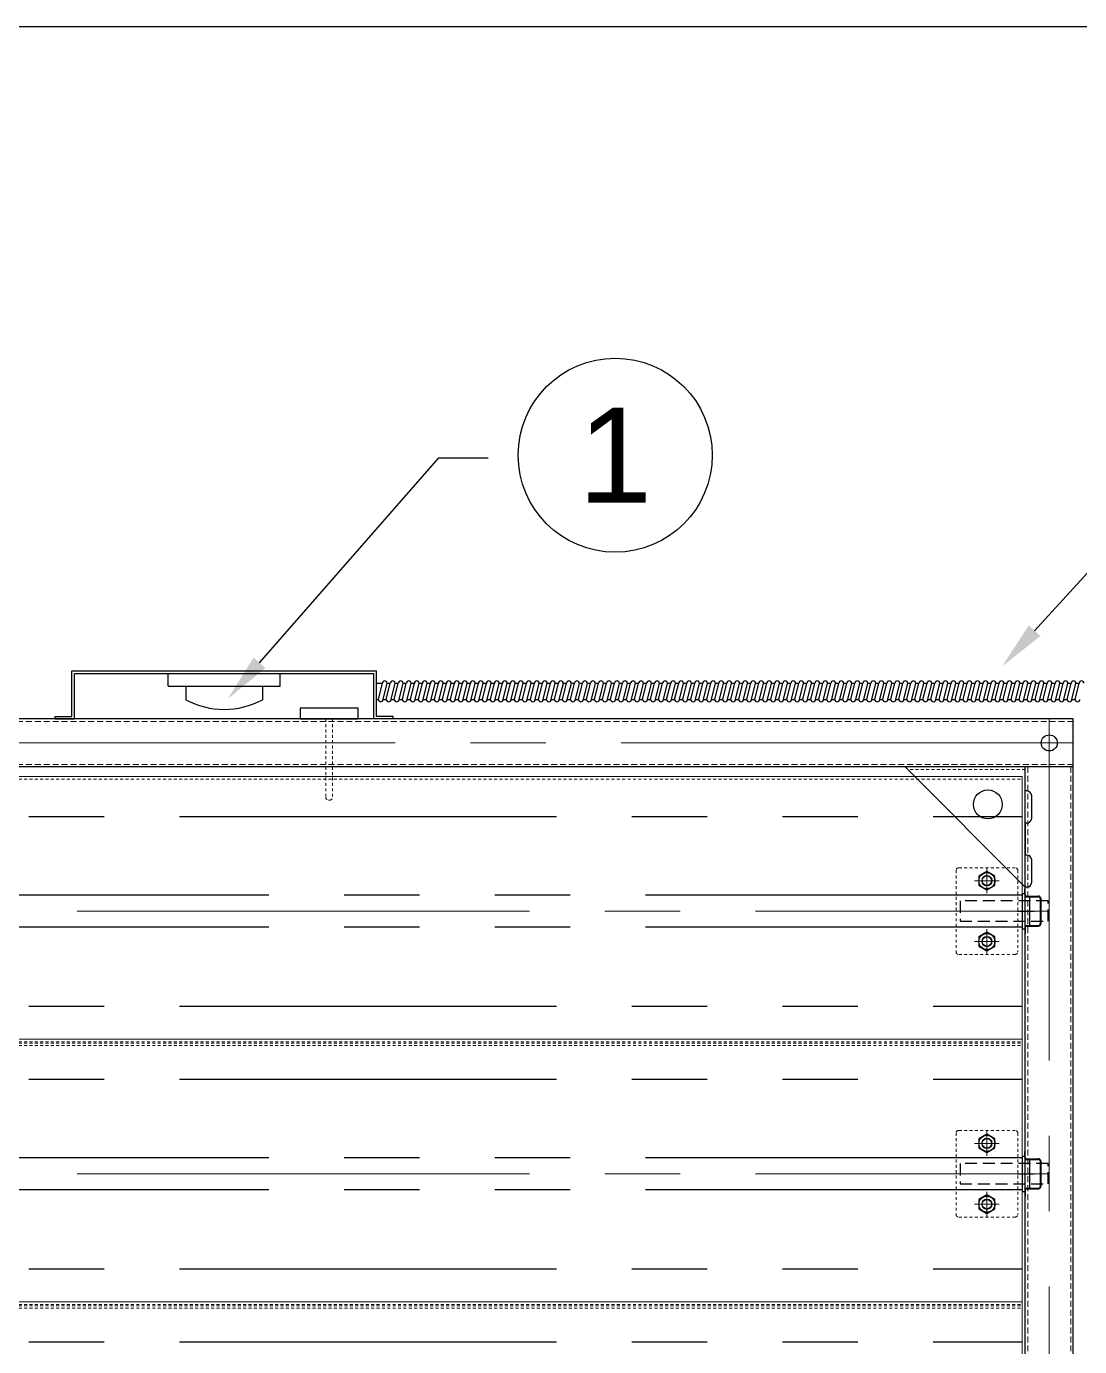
# Model space of a CAD drawing. Header units: millimetres. Extents: x 70 to 2494, y 28 to 562.
# Drawn here: x 1085.6 to 1130, y 213.1 to 268.7 of the extents above; entities that cross this region are included whole.
import ezdxf
from ezdxf import colors
from ezdxf.entities.mleader import LeaderData, LeaderLine
from ezdxf.enums import TextEntityAlignment as Align
from ezdxf.math import Vec2, Vec3

# ---------------------------------------------------------------- set-up
doc = ezdxf.new("R2010")
doc.units = ezdxf.units.MM
for name, pattern in [('CENTER2', [28.575, 19.05, -3.175, 3.175, -3.175]), ('HIDDEN2', [0.1875, 0.125, -0.0625]), ('HIDDENX2', [0.75, 0.5, -0.25]), ('PHANTOM2', [31.75, 15.875, -3.175, 3.175, -3.175, 3.175, -3.175])]:
    doc.linetypes.add(name, pattern=pattern)
for name, color, linetype in [('2', 7, 'Continuous'), ('AUTO LINE', 4, 'Continuous'), ('나사산', 1, 'Continuous')]:
    doc.layers.add(name, color=color, linetype=linetype)
for name, color, linetype, lineweight in [('LINE0.05', 7, 'Continuous', 5), ('숨은선', 2, 'HIDDENX2', 5), ('외형선', 7, 'Continuous', 18), ('유령선', 5, 'Continuous', 9), ('중심선', 1, 'CENTER2', 9)]:
    doc.layers.add(name, color=color, linetype=linetype, lineweight=lineweight)
doc.styles.get("Standard").update_dxf_attribs({"font": ''})
doc.styles.get('Standard').set_extended_font_data('Arial')

msp = doc.modelspace()

# ---------------------------------------------------------------- linework, layer by layer
at = {"color": 7}
for p, q in [((1087.544, 241.57), (1100.369, 241.57)), ((1087.544, 239.653), (1087.544, 241.57)), ((1100.369, 239.653), (1100.369, 241.57)), ((1087.652, 241.462), (1100.261, 241.462)), ((1087.652, 239.545), (1087.652, 241.462)), ((1100.261, 239.545), (1100.261, 241.462)), ((1100.369, 241.046), (1100.619, 241.046)), ((1100.619, 241.046), (1100.45, 240.371)), ((1100.653, 240.371), (1100.821, 241.046)), ((1100.788, 240.371), (1100.956, 241.046)), ((1100.821, 241.046), (1100.956, 241.046)), ((1100.99, 240.371), (1101.159, 241.046)), ((1101.125, 240.371), (1101.294, 241.046)), ((1101.159, 241.046), (1101.294, 241.046)), ((1101.328, 240.371), (1101.496, 241.046)), ((1101.463, 240.371), (1101.631, 241.046)), ((1101.496, 241.046), (1101.631, 241.046)), ((1101.665, 240.371), (1101.834, 241.046)), ((1101.8, 240.371), (1101.969, 241.046)), ((1101.834, 241.046), (1101.969, 241.046)), ((1102.003, 240.371), (1102.171, 241.046)), ((1102.138, 240.371), (1102.306, 241.046)), ((1102.171, 241.046), (1102.306, 241.046)), ((1102.34, 240.371), (1102.509, 241.046)), ((1102.475, 240.371), (1102.644, 241.046)), ((1102.509, 241.046), (1102.644, 241.046)), ((1102.678, 240.371), (1102.846, 241.046)), ((1102.813, 240.371), (1102.981, 241.046)), ((1102.846, 241.046), (1102.981, 241.046)), ((1103.015, 240.371), (1103.184, 241.046)), ((1103.15, 240.371), (1103.319, 241.046)), ((1103.184, 241.046), (1103.319, 241.046)), ((1103.353, 240.371), (1103.521, 241.046)), ((1103.488, 240.371), (1103.656, 241.046)), ((1103.521, 241.046), (1103.656, 241.046)), ((1103.69, 240.371), (1103.859, 241.046)), ((1103.825, 240.371), (1103.993, 241.046)), ((1103.859, 241.046), (1103.994, 241.046)), ((1104.027, 240.371), (1104.196, 241.046)), ((1104.162, 240.371), (1104.331, 241.046)), ((1104.196, 241.046), (1104.331, 241.046)), ((1104.365, 240.371), (1104.533, 241.046)), ((1104.5, 240.371), (1104.668, 241.046)), ((1104.533, 241.046), (1104.668, 241.046)), ((1104.702, 240.371), (1104.871, 241.046)), ((1104.837, 240.371), (1105.006, 241.046)), ((1104.871, 241.046), (1105.006, 241.046)), ((1105.04, 240.371), (1105.208, 241.046)), ((1105.175, 240.371), (1105.343, 241.046)), ((1105.208, 241.046), (1105.343, 241.046)), ((1105.377, 240.371), (1105.546, 241.046)), ((1105.512, 240.371), (1105.681, 241.046)), ((1105.546, 241.046), (1105.681, 241.046)), ((1105.715, 240.371), (1105.883, 241.046)), ((1105.85, 240.371), (1106.018, 241.046)), ((1105.883, 241.046), (1106.018, 241.046)), ((1106.052, 240.371), (1106.221, 241.046)), ((1106.187, 240.371), (1106.356, 241.046)), ((1106.221, 241.046), (1106.356, 241.046)), ((1106.39, 240.371), (1106.558, 241.046)), ((1106.524, 240.371), (1106.693, 241.046)), ((1106.558, 241.046), (1106.693, 241.046)), ((1106.727, 240.371), (1106.896, 241.046)), ((1106.862, 240.371), (1107.031, 241.046)), ((1106.896, 241.046), (1107.031, 241.046)), ((1107.064, 240.371), (1107.233, 241.046)), ((1107.199, 240.371), (1107.368, 241.046)), ((1107.233, 241.046), (1107.368, 241.046)), ((1107.402, 240.371), (1107.571, 241.046)), ((1107.537, 240.371), (1107.706, 241.046)), ((1107.571, 241.046), (1107.706, 241.046)), ((1107.739, 240.371), (1107.908, 241.046)), ((1107.874, 240.371), (1108.043, 241.046)), ((1107.908, 241.046), (1108.043, 241.046)), ((1108.077, 240.371), (1108.246, 241.046)), ((1108.212, 240.371), (1108.381, 241.046)), ((1108.246, 241.046), (1108.381, 241.046)), ((1108.414, 240.371), (1108.583, 241.046)), ((1108.549, 240.371), (1108.718, 241.046)), ((1108.583, 241.046), (1108.718, 241.046)), ((1108.583, 241.046), (1108.718, 241.046)), ((1108.752, 240.371), (1108.921, 241.046)), ((1108.887, 240.371), (1109.056, 241.046)), ((1108.921, 241.046), (1109.056, 241.046)), ((1109.089, 240.371), (1109.258, 241.046)), ((1109.224, 240.371), (1109.393, 241.046)), ((1109.258, 241.046), (1109.393, 241.046)), ((1109.427, 240.371), (1109.596, 241.046)), ((1109.562, 240.371), (1109.731, 241.046)), ((1109.596, 241.046), (1109.731, 241.046)), ((1109.764, 240.371), (1109.933, 241.046)), ((1109.899, 240.371), (1110.068, 241.046)), ((1109.933, 241.046), (1110.068, 241.046)), ((1110.102, 240.371), (1110.271, 241.046)), ((1110.237, 240.371), (1110.406, 241.046)), ((1110.271, 241.046), (1110.406, 241.046)), ((1110.439, 240.371), (1110.608, 241.046)), ((1110.574, 240.371), (1110.743, 241.046)), ((1110.608, 241.046), (1110.743, 241.046)), ((1110.777, 240.371), (1110.946, 241.046)), ((1110.912, 240.371), (1111.081, 241.046)), ((1110.946, 241.046), (1111.081, 241.046)), ((1111.114, 240.371), (1111.283, 241.046)), ((1111.249, 240.371), (1111.418, 241.046)), ((1111.283, 241.046), (1111.418, 241.046)), ((1111.452, 240.371), (1111.621, 241.046)), ((1111.586, 240.371), (1111.755, 241.046)), ((1111.621, 241.046), (1111.756, 241.046)), ((1111.789, 240.371), (1111.958, 241.046)), ((1111.924, 240.371), (1112.093, 241.046)), ((1111.958, 241.046), (1112.093, 241.046)), ((1112.126, 240.371), (1112.295, 241.046)), ((1112.261, 240.371), (1112.43, 241.046)), ((1112.295, 241.046), (1112.43, 241.046)), ((1112.464, 240.371), (1112.633, 241.046)), ((1112.599, 240.371), (1112.768, 241.046)), ((1112.633, 241.046), (1112.768, 241.046)), ((1112.801, 240.371), (1112.97, 241.046)), ((1112.936, 240.371), (1113.105, 241.046)), ((1112.97, 241.046), (1113.105, 241.046)), ((1113.139, 240.371), (1113.308, 241.046)), ((1113.274, 240.371), (1113.443, 241.046)), ((1113.308, 241.046), (1113.443, 241.046)), ((1113.476, 240.371), (1113.645, 241.046)), ((1113.611, 240.371), (1113.78, 241.046)), ((1113.645, 241.046), (1113.78, 241.046)), ((1113.814, 240.371), (1113.983, 241.046)), ((1113.949, 240.371), (1114.118, 241.046)), ((1113.983, 241.046), (1114.118, 241.046)), ((1114.151, 240.371), (1114.32, 241.046)), ((1114.286, 240.371), (1114.455, 241.046)), ((1114.32, 241.046), (1114.455, 241.046)), ((1114.489, 240.371), (1114.657, 241.046)), ((1114.624, 240.371), (1114.792, 241.046)), ((1114.657, 241.046), (1114.792, 241.046)), ((1114.826, 240.371), (1114.995, 241.046)), ((1114.961, 240.371), (1115.13, 241.046)), ((1114.995, 241.046), (1115.13, 241.046)), ((1115.164, 240.371), (1115.332, 241.046)), ((1115.299, 240.371), (1115.467, 241.046)), ((1115.332, 241.046), (1115.467, 241.046)), ((1115.501, 240.371), (1115.67, 241.046)), ((1115.636, 240.371), (1115.805, 241.046)), ((1115.67, 241.046), (1115.805, 241.046)), ((1115.839, 240.371), (1116.007, 241.046)), ((1115.974, 240.371), (1116.142, 241.046)), ((1116.007, 241.046), (1116.142, 241.046)), ((1116.176, 240.371), (1116.345, 241.046)), ((1116.311, 240.371), (1116.48, 241.046)), ((1116.345, 241.046), (1116.48, 241.046)), ((1116.514, 240.371), (1116.682, 241.046)), ((1116.649, 240.371), (1116.817, 241.046)), ((1116.682, 241.046), (1116.817, 241.046)), ((1116.851, 240.371), (1117.02, 241.046)), ((1116.986, 240.371), (1117.155, 241.046)), ((1117.02, 241.046), (1117.155, 241.046)), ((1117.189, 240.371), (1117.357, 241.046)), ((1117.324, 240.371), (1117.492, 241.046)), ((1117.357, 241.046), (1117.492, 241.046)), ((1117.526, 240.371), (1117.695, 241.046)), ((1117.661, 240.371), (1117.83, 241.046)), ((1117.695, 241.046), (1117.83, 241.046)), ((1117.864, 240.371), (1118.032, 241.046)), ((1117.999, 240.371), (1118.167, 241.046)), ((1118.032, 241.046), (1118.167, 241.046)), ((1118.201, 240.371), (1118.37, 241.046)), ((1118.336, 240.371), (1118.504, 241.046)), ((1118.37, 241.046), (1118.505, 241.046)), ((1118.538, 240.371), (1118.707, 241.046)), ((1118.673, 240.371), (1118.842, 241.046)), ((1118.707, 241.046), (1118.842, 241.046)), ((1118.876, 240.371), (1119.044, 241.046)), ((1119.011, 240.371), (1119.179, 241.046)), ((1119.044, 241.046), (1119.179, 241.046)), ((1119.213, 240.371), (1119.382, 241.046)), ((1119.348, 240.371), (1119.517, 241.046)), ((1119.382, 241.046), (1119.517, 241.046)), ((1119.551, 240.371), (1119.719, 241.046)), ((1119.686, 240.371), (1119.854, 241.046)), ((1119.719, 241.046), (1119.854, 241.046)), ((1119.888, 240.371), (1120.057, 241.046)), ((1120.023, 240.371), (1120.192, 241.046)), ((1120.057, 241.046), (1120.192, 241.046)), ((1120.226, 240.371), (1120.394, 241.046)), ((1120.361, 240.371), (1120.529, 241.046)), ((1120.394, 241.046), (1120.529, 241.046)), ((1120.563, 240.371), (1120.732, 241.046)), ((1120.698, 240.371), (1120.867, 241.046)), ((1120.732, 241.046), (1120.867, 241.046)), ((1120.901, 240.371), (1121.069, 241.046)), ((1121.036, 240.371), (1121.204, 241.046)), ((1121.069, 241.046), (1121.204, 241.046)), ((1121.238, 240.371), (1121.407, 241.046)), ((1121.373, 240.371), (1121.542, 241.046)), ((1121.407, 241.046), (1121.542, 241.046)), ((1121.576, 240.371), (1121.744, 241.046)), ((1121.711, 240.371), (1121.879, 241.046)), ((1121.744, 241.046), (1121.879, 241.046)), ((1121.913, 240.371), (1122.082, 241.046)), ((1122.048, 240.371), (1122.217, 241.046)), ((1122.082, 241.046), (1122.217, 241.046)), ((1122.251, 240.371), (1122.419, 241.046)), ((1122.385, 240.371), (1122.554, 241.046)), ((1122.419, 241.046), (1122.554, 241.046)), ((1122.588, 240.371), (1122.757, 241.046)), ((1122.723, 240.371), (1122.892, 241.046)), ((1122.757, 241.046), (1122.892, 241.046)), ((1122.925, 240.371), (1123.094, 241.046)), ((1123.06, 240.371), (1123.229, 241.046)), ((1123.094, 241.046), (1123.229, 241.046)), ((1123.263, 240.371), (1123.432, 241.046)), ((1123.398, 240.371), (1123.567, 241.046)), ((1123.432, 241.046), (1123.567, 241.046)), ((1123.6, 240.371), (1123.769, 241.046)), ((1123.735, 240.371), (1123.904, 241.046)), ((1123.769, 241.046), (1123.904, 241.046)), ((1123.938, 240.371), (1124.107, 241.046)), ((1124.073, 240.371), (1124.242, 241.046)), ((1124.107, 241.046), (1124.242, 241.046)), ((1124.275, 240.371), (1124.444, 241.046)), ((1124.41, 240.371), (1124.579, 241.046)), ((1124.444, 241.046), (1124.579, 241.046)), ((1124.613, 240.371), (1124.782, 241.046)), ((1124.748, 240.371), (1124.917, 241.046)), ((1124.782, 241.046), (1124.917, 241.046)), ((1124.95, 240.371), (1125.119, 241.046)), ((1125.085, 240.371), (1125.254, 241.046)), ((1125.119, 241.046), (1125.254, 241.046)), ((1125.288, 240.371), (1125.457, 241.046)), ((1125.423, 240.371), (1125.592, 241.046)), ((1125.457, 241.046), (1125.592, 241.046)), ((1125.625, 240.371), (1125.794, 241.046)), ((1125.76, 240.371), (1125.929, 241.046)), ((1125.794, 241.046), (1125.929, 241.046)), ((1125.963, 240.371), (1126.132, 241.046)), ((1126.098, 240.371), (1126.267, 241.046)), ((1126.132, 241.046), (1126.267, 241.046)), ((1126.3, 240.371), (1126.469, 241.046)), ((1126.435, 240.371), (1126.604, 241.046)), ((1126.469, 241.046), (1126.604, 241.046)), ((1126.637, 240.371), (1126.806, 241.046)), ((1126.772, 240.371), (1126.941, 241.046)), ((1126.806, 241.046), (1126.941, 241.046)), ((1126.975, 240.371), (1127.144, 241.046)), ((1127.11, 240.371), (1127.279, 241.046)), ((1127.144, 241.046), (1127.279, 241.046)), ((1127.312, 240.371), (1127.481, 241.046)), ((1127.447, 240.371), (1127.616, 241.046)), ((1127.481, 241.046), (1127.616, 241.046)), ((1127.65, 240.371), (1127.819, 241.046)), ((1127.785, 240.371), (1127.954, 241.046)), ((1127.819, 241.046), (1127.954, 241.046)), ((1127.987, 240.371), (1128.156, 241.046)), ((1128.122, 240.371), (1128.291, 241.046)), ((1128.156, 241.046), (1128.291, 241.046)), ((1128.325, 240.371), (1128.494, 241.046)), ((1128.46, 240.371), (1128.629, 241.046)), ((1128.494, 241.046), (1128.629, 241.046)), ((1128.662, 240.371), (1128.831, 241.046)), ((1128.797, 240.371), (1128.966, 241.046)), ((1128.831, 241.046), (1128.966, 241.046)), ((1129, 240.371), (1129.169, 241.046)), ((1129.135, 240.371), (1129.304, 241.046)), ((1129.169, 241.046), (1129.304, 241.046)), ((1129.337, 240.371), (1129.506, 241.046)), ((1129.472, 240.371), (1129.641, 241.046)), ((1129.506, 241.046), (1129.641, 241.046)), ((1129.675, 240.371), (1129.844, 241.046)), ((1129.81, 240.371), (1129.979, 241.046)), ((1129.844, 241.046), (1129.979, 241.046)), ((1100.369, 240.371), (1100.45, 240.371)), ((1100.653, 240.371), (1100.788, 240.371)), ((1100.99, 240.371), (1101.125, 240.371)), ((1101.328, 240.371), (1101.463, 240.371)), ((1101.665, 240.371), (1101.8, 240.371)), ((1102.003, 240.371), (1102.138, 240.371)), ((1102.34, 240.371), (1102.475, 240.371)), ((1102.678, 240.371), (1102.813, 240.371)), ((1103.015, 240.371), (1103.15, 240.371)), ((1103.353, 240.371), (1103.488, 240.371)), ((1103.69, 240.371), (1103.825, 240.371)), ((1104.027, 240.371), (1104.162, 240.371)), ((1104.365, 240.371), (1104.5, 240.371)), ((1104.702, 240.371), (1104.837, 240.371)), ((1105.04, 240.371), (1105.175, 240.371)), ((1105.377, 240.371), (1105.512, 240.371)), ((1105.715, 240.371), (1105.85, 240.371)), ((1106.052, 240.371), (1106.187, 240.371)), ((1106.39, 240.371), (1106.525, 240.371)), ((1106.727, 240.371), (1106.862, 240.371)), ((1107.064, 240.371), (1107.199, 240.371)), ((1107.402, 240.371), (1107.537, 240.371)), ((1107.739, 240.371), (1107.874, 240.371)), ((1108.077, 240.371), (1108.212, 240.371)), ((1108.414, 240.371), (1108.549, 240.371)), ((1108.752, 240.371), (1108.887, 240.371)), ((1109.089, 240.371), (1109.224, 240.371)), ((1109.427, 240.371), (1109.562, 240.371)), ((1109.764, 240.371), (1109.899, 240.371)), ((1110.102, 240.371), (1110.237, 240.371)), ((1110.439, 240.371), (1110.574, 240.371)), ((1110.777, 240.371), (1110.912, 240.371)), ((1111.114, 240.371), (1111.249, 240.371)), ((1111.452, 240.371), (1111.587, 240.371)), ((1111.789, 240.371), (1111.924, 240.371)), ((1112.126, 240.371), (1112.261, 240.371)), ((1112.464, 240.371), (1112.599, 240.371)), ((1112.801, 240.371), (1112.936, 240.371)), ((1113.139, 240.371), (1113.274, 240.371)), ((1113.476, 240.371), (1113.611, 240.371)), ((1113.814, 240.371), (1113.949, 240.371)), ((1114.151, 240.371), (1114.286, 240.371)), ((1114.489, 240.371), (1114.624, 240.371)), ((1114.826, 240.371), (1114.961, 240.371)), ((1115.164, 240.371), (1115.299, 240.371)), ((1115.501, 240.371), (1115.636, 240.371)), ((1115.839, 240.371), (1115.974, 240.371)), ((1116.176, 240.371), (1116.311, 240.371)), ((1116.514, 240.371), (1116.649, 240.371)), ((1116.851, 240.371), (1116.986, 240.371)), ((1117.189, 240.371), (1117.324, 240.371)), ((1117.526, 240.371), (1117.661, 240.371)), ((1117.864, 240.371), (1117.999, 240.371)), ((1118.201, 240.371), (1118.336, 240.371)), ((1118.538, 240.371), (1118.673, 240.371)), ((1118.876, 240.371), (1119.011, 240.371)), ((1119.213, 240.371), (1119.348, 240.371)), ((1119.551, 240.371), (1119.686, 240.371)), ((1119.888, 240.371), (1120.023, 240.371)), ((1120.226, 240.371), (1120.361, 240.371)), ((1120.563, 240.371), (1120.698, 240.371)), ((1120.901, 240.371), (1121.036, 240.371)), ((1121.238, 240.371), (1121.373, 240.371)), ((1121.576, 240.371), (1121.711, 240.371)), ((1121.913, 240.371), (1122.048, 240.371)), ((1122.251, 240.371), (1122.386, 240.371)), ((1122.588, 240.371), (1122.723, 240.371)), ((1122.925, 240.371), (1123.06, 240.371)), ((1123.263, 240.371), (1123.398, 240.371)), ((1123.6, 240.371), (1123.735, 240.371)), ((1123.938, 240.371), (1124.073, 240.371)), ((1124.275, 240.371), (1124.41, 240.371)), ((1124.613, 240.371), (1124.748, 240.371)), ((1124.95, 240.371), (1125.085, 240.371)), ((1125.288, 240.371), (1125.423, 240.371)), ((1125.625, 240.371), (1125.76, 240.371)), ((1125.963, 240.371), (1126.098, 240.371)), ((1126.3, 240.371), (1126.435, 240.371)), ((1126.637, 240.371), (1126.772, 240.371)), ((1126.975, 240.371), (1127.11, 240.371)), ((1127.312, 240.371), (1127.447, 240.371)), ((1127.65, 240.371), (1127.785, 240.371)), ((1127.987, 240.371), (1128.122, 240.371)), ((1128.325, 240.371), (1128.46, 240.371)), ((1128.662, 240.371), (1128.797, 240.371)), ((1129, 240.371), (1129.135, 240.371)), ((1129.337, 240.371), (1129.472, 240.371)), ((1129.675, 240.371), (1129.81, 240.371)), ((1129.731, 239.545), (1058.181, 239.545)), ((1086.842, 239.653), (1087.544, 239.653)), ((1086.842, 239.545), (1086.842, 239.653)), ((1086.842, 239.545), (1087.652, 239.545)), ((1101.071, 239.545), (1100.261, 239.545)), ((1101.071, 239.653), (1100.369, 239.653)), ((1101.071, 239.545), (1101.071, 239.653)), ((1129.731, 167.995), (1129.731, 239.545)), ((1129.731, 237.52), (1058.181, 237.52)), ((1127.706, 237.52), (1122.644, 237.52)), ((1127.706, 170.02), (1127.706, 237.52)), ((1127.706, 236.508), (1127.706, 237.52)), ((1126.09, 233.117), (1125.752, 232.923)), ((1126.427, 232.923), (1126.09, 233.117)), ((1126.427, 232.533), (1126.427, 232.923)), ((1125.752, 232.533), (1126.09, 232.338)), ((1126.09, 232.338), (1126.427, 232.533)), ((1127.582, 232.188), (1127.683, 232.188)), ((1127.582, 232.188), (1127.582, 230.703)), ((1127.683, 232.188), (1127.683, 230.703)), ((1127.683, 232.053), (1127.885, 232.053)), ((1127.885, 232.053), (1127.885, 230.838)), ((1126.09, 230.552), (1125.752, 230.358)), ((1126.427, 230.358), (1126.09, 230.552)), ((1126.427, 229.968), (1126.427, 230.358)), ((1127.582, 230.703), (1127.683, 230.703)), ((1127.683, 230.838), (1127.885, 230.838)), ((1125.752, 229.968), (1126.09, 229.773)), ((1126.09, 229.773), (1126.427, 229.968)), ((1126.09, 222.047), (1125.752, 221.853)), ((1126.427, 221.853), (1126.09, 222.047)), ((1125.752, 221.463), (1126.09, 221.268)), ((1126.09, 221.268), (1126.427, 221.463)), ((1126.427, 221.463), (1126.427, 221.853)), ((1127.582, 221.118), (1127.683, 221.118)), ((1127.582, 221.118), (1127.582, 219.633)), ((1127.683, 221.118), (1127.683, 219.633)), ((1127.683, 220.983), (1127.885, 220.983)), ((1127.885, 220.983), (1127.885, 219.768)), ((1126.09, 219.482), (1125.752, 219.288)), ((1126.427, 219.288), (1126.09, 219.482)), ((1126.427, 218.898), (1126.427, 219.288)), ((1127.582, 219.633), (1127.683, 219.633)), ((1127.683, 219.768), (1127.885, 219.768)), ((1125.752, 218.898), (1126.09, 218.703)), ((1126.09, 218.703), (1126.427, 218.898))]:
    msp.add_line(p, q, dxfattribs=at)
for p, q in [((1091.594, 240.922), (1091.594, 241.462)), ((1091.594, 241.462), (1096.319, 241.462)), ((1091.594, 240.922), (1096.319, 240.922)), ((1092.336, 240.922), (1092.336, 240.354)), ((1095.576, 240.922), (1095.576, 240.354)), ((1096.319, 240.922), (1096.319, 241.462))]:
    msp.add_line(p, q)
at = {"color": 7, "linetype": 'HIDDENX2'}
for p, q in [((1128.672, 231.874), (1124.959, 231.874)), ((1124.959, 231.874), (1124.959, 231.017)), ((1128.672, 231.017), (1128.672, 231.874)), ((1124.959, 231.017), (1128.672, 231.017)), ((1128.672, 220.804), (1124.959, 220.804)), ((1124.959, 220.804), (1124.959, 219.947)), ((1128.672, 219.947), (1128.672, 220.804)), ((1124.959, 219.947), (1128.672, 219.947))]:
    msp.add_line(p, q, dxfattribs=at)
msp.add_lwpolyline([(1097.165, 239.994), (1097.165, 239.545), (1099.596, 239.545), (1099.596, 239.994)], close=True)
at = {"color": 1}
msp.add_circle((1110.432, 250.661), 4.088, dxfattribs=at)
at = {"color": 7}
for centre in [(1128.719, 238.533), (1126.09, 232.728), (1126.09, 230.163), (1126.09, 221.658), (1126.09, 219.093)]:
    msp.add_circle(centre, 0.338, dxfattribs=at)
for centre, start, end in [((1100.72, 241.046), 0, 180), ((1101.058, 241.046), 0, 180), ((1101.395, 241.046), 0, 180), ((1101.733, 241.046), 0, 180), ((1102.07, 241.046), 0, 180), ((1102.408, 241.046), 0, 180), ((1102.745, 241.046), 0, 180), ((1103.083, 241.046), 0, 180), ((1103.42, 241.046), 0, 180), ((1103.758, 241.046), 0, 180), ((1104.095, 241.046), 0, 180), ((1104.432, 241.046), 0, 180), ((1104.77, 241.046), 0, 180), ((1105.107, 241.046), 0, 180), ((1105.445, 241.046), 0, 180), ((1105.782, 241.046), 0, 180), ((1106.12, 241.046), 0, 180), ((1106.457, 241.046), 0, 180), ((1106.794, 241.046), 0, 180), ((1107.132, 241.046), 0, 180), ((1107.469, 241.046), 0, 180), ((1107.807, 241.046), 0, 180), ((1108.144, 241.046), 0, 180), ((1108.482, 241.046), 0, 180), ((1108.819, 241.046), 0, 180), ((1109.157, 241.046), 0, 180), ((1109.494, 241.046), 0, 180), ((1109.832, 241.046), 0, 180), ((1110.169, 241.046), 0, 180), ((1110.507, 241.046), 0, 180), ((1110.844, 241.046), 0, 180), ((1111.182, 241.046), 0, 180), ((1111.519, 241.046), 0, 180), ((1111.856, 241.046), 0, 180), ((1112.194, 241.046), 0, 180), ((1112.531, 241.046), 0, 180), ((1112.869, 241.046), 0, 180), ((1113.206, 241.046), 0, 180), ((1113.544, 241.046), 0, 180), ((1113.881, 241.046), 0, 180), ((1114.219, 241.046), 0, 180), ((1114.556, 241.046), 0, 180), ((1114.894, 241.046), 0, 180), ((1115.231, 241.046), 0, 180), ((1115.569, 241.046), 0, 180), ((1115.906, 241.046), 0, 180), ((1116.244, 241.046), 0, 180), ((1116.581, 241.046), 0, 180), ((1116.919, 241.046), 0, 180), ((1117.256, 241.046), 0, 180), ((1117.594, 241.046), 0, 180), ((1117.931, 241.046), 0, 180), ((1118.269, 241.046), 0, 180), ((1118.606, 241.046), 0, 180), ((1118.943, 241.046), 0, 180), ((1119.281, 241.046), 0, 180), ((1119.618, 241.046), 0, 180), ((1119.956, 241.046), 0, 180), ((1120.293, 241.046), 0, 180), ((1120.631, 241.046), 0, 180), ((1120.968, 241.046), 0, 180), ((1121.306, 241.046), 0, 180), ((1121.643, 241.046), 0, 180), ((1121.981, 241.046), 0, 180), ((1122.318, 241.046), 0, 180), ((1122.655, 241.046), 0, 180), ((1122.993, 241.046), 0, 180), ((1123.33, 241.046), 0, 180), ((1123.668, 241.046), 0, 180), ((1124.005, 241.046), 0, 180), ((1124.343, 241.046), 0, 180), ((1124.68, 241.046), 0, 180), ((1125.018, 241.046), 0, 180), ((1125.355, 241.046), 0, 180), ((1125.693, 241.046), 0, 180), ((1126.03, 241.046), 0, 180), ((1126.368, 241.046), 0, 180), ((1126.705, 241.046), 0, 180), ((1127.042, 241.046), 0, 180), ((1127.38, 241.046), 0, 180), ((1127.717, 241.046), 0, 180), ((1128.055, 241.046), 0, 180), ((1128.392, 241.046), 0, 180), ((1128.73, 241.046), 0, 180), ((1129.067, 241.046), 0, 180), ((1129.405, 241.046), 0, 180), ((1129.742, 241.046), 0, 180), ((1130.08, 241.046), 0, 180), ((1100.551, 240.371), 180, 0), ((1100.889, 240.371), 180, 0), ((1101.226, 240.371), 180, 0), ((1101.564, 240.371), 180, 0), ((1101.901, 240.371), 180, 0), ((1102.239, 240.371), 180, 0), ((1102.576, 240.371), 180, 0), ((1102.914, 240.371), 180, 0), ((1103.251, 240.371), 180, 0), ((1103.589, 240.371), 180, 0), ((1103.926, 240.371), 180, 0), ((1104.263, 240.371), 180, 0), ((1104.601, 240.371), 180, 0), ((1104.938, 240.371), 180, 0), ((1105.276, 240.371), 180, 0), ((1105.613, 240.371), 180, 0), ((1105.951, 240.371), 180, 0), ((1106.288, 240.371), 180, 0), ((1106.626, 240.371), 180, 0), ((1106.963, 240.371), 180, 0), ((1107.301, 240.371), 180, 0), ((1107.638, 240.371), 180, 0), ((1107.976, 240.371), 180, 0), ((1108.313, 240.371), 180, 0), ((1108.651, 240.371), 180, 0), ((1108.988, 240.371), 180, 0), ((1109.326, 240.371), 180, 0), ((1109.663, 240.371), 180, 0), ((1110.001, 240.371), 180, 0), ((1110.338, 240.371), 180, 0), ((1110.676, 240.371), 180, 0), ((1111.013, 240.371), 180, 0), ((1111.351, 240.371), 180, 0), ((1111.688, 240.371), 180, 0), ((1112.025, 240.371), 180, 0), ((1112.363, 240.371), 180, 0), ((1112.7, 240.371), 180, 0), ((1113.038, 240.371), 180, 0), ((1113.375, 240.371), 180, 0), ((1113.713, 240.371), 180, 0), ((1114.05, 240.371), 180, 0), ((1114.387, 240.371), 180, 0), ((1114.725, 240.371), 180, 0), ((1115.062, 240.371), 180, 0), ((1115.4, 240.371), 180, 0), ((1115.737, 240.371), 180, 0), ((1116.075, 240.371), 180, 0), ((1116.412, 240.371), 180, 0), ((1116.75, 240.371), 180, 0), ((1117.087, 240.371), 180, 0), ((1117.425, 240.371), 180, 0), ((1117.762, 240.371), 180, 0), ((1118.1, 240.371), 180, 0), ((1118.437, 240.371), 180, 0), ((1118.774, 240.371), 180, 0), ((1119.112, 240.371), 180, 0), ((1119.449, 240.371), 180, 0), ((1119.787, 240.371), 180, 0), ((1120.124, 240.371), 180, 0), ((1120.462, 240.371), 180, 0), ((1120.799, 240.371), 180, 0), ((1121.137, 240.371), 180, 0), ((1121.474, 240.371), 180, 0), ((1121.812, 240.371), 180, 0), ((1122.149, 240.371), 180, 0), ((1122.487, 240.371), 180, 0), ((1122.824, 240.371), 180, 0), ((1123.162, 240.371), 180, 0), ((1123.499, 240.371), 180, 0), ((1123.837, 240.371), 180, 0), ((1124.174, 240.371), 180, 0), ((1124.512, 240.371), 180, 0), ((1124.849, 240.371), 180, 0), ((1125.187, 240.371), 180, 0), ((1125.524, 240.371), 180, 0), ((1125.862, 240.371), 180, 0), ((1126.199, 240.371), 180, 0), ((1126.536, 240.371), 180, 0), ((1126.874, 240.371), 180, 0), ((1127.211, 240.371), 180, 0), ((1127.549, 240.371), 180, 0), ((1127.886, 240.371), 180, 0), ((1128.224, 240.371), 180, 0), ((1128.561, 240.371), 180, 0), ((1128.899, 240.371), 180, 0), ((1129.236, 240.371), 180, 0), ((1129.574, 240.371), 180, 0), ((1129.911, 240.371), 180, 0)]:
    msp.add_arc(centre, 0.101, start, end, dxfattribs=at)
msp.add_arc((1093.956, 243.358), 3.412, 241.6578, 298.3422)
at = {"layer": '2', "color": 7}
for p, q in [((1122.644, 237.52), (1127.706, 232.458)), ((1127.774, 236.508), (1127.706, 236.508)), ((1127.774, 236.508), (1127.774, 236.508)), ((1127.976, 236.305), (1127.976, 235.36)), ((1127.706, 235.158), (1127.706, 233.808)), ((1127.774, 235.158), (1127.706, 235.158)), ((1127.774, 235.158), (1127.774, 235.158)), ((1127.774, 233.808), (1127.706, 233.808)), ((1127.774, 233.808), (1127.774, 233.808)), ((1127.976, 233.605), (1127.976, 232.66)), ((1127.774, 232.458), (1127.706, 232.458)), ((1127.774, 232.458), (1127.774, 232.458))]:
    msp.add_line(p, q, dxfattribs=at)
msp.add_circle((1126.13, 235.944), 0.608, dxfattribs=at)
for centre, start, end in [((1127.774, 236.305), 0, 90), ((1127.774, 235.36), 270, 0), ((1127.774, 233.605), 0, 90), ((1127.774, 232.66), 270, 0)]:
    msp.add_arc(centre, 0.203, start, end, dxfattribs=at)
at = {"layer": 'AUTO LINE'}
msp.add_lwpolyline([(1451.076, 268.732), (1451.076, 75.122), (1031.637, 75.122), (1031.637, 268.732)], close=True, dxfattribs=at)
at = {"layer": 'LINE0.05', "color": 7, "linetype": 'HIDDEN2', "ltscale": 2}
for p, q in [((1129.731, 239.437), (1058.181, 239.437)), ((1129.731, 237.628), (1058.181, 237.628)), ((1127.814, 237.52), (1127.814, 170.02)), ((1129.623, 237.52), (1129.623, 170.02))]:
    msp.add_line(p, q, dxfattribs=at)
at = {"layer": 'LINE0.05', "color": 7, "linetype": 'CENTER2'}
for p, q in [((1128.719, 167.995), (1128.719, 239.545)), ((1129.731, 238.533), (1058.181, 238.533)), ((1125.735, 232.728), (1126.444, 232.728)), ((1126.09, 233.082), (1126.09, 232.373)), ((1126.09, 230.517), (1126.09, 229.808)), ((1125.735, 230.163), (1126.444, 230.163)), ((1126.09, 222.012), (1126.09, 221.303)), ((1125.735, 221.658), (1126.444, 221.658)), ((1126.09, 219.447), (1126.09, 218.738)), ((1125.735, 219.093), (1126.444, 219.093))]:
    msp.add_line(p, q, dxfattribs=at)
at = {"layer": 'LINE0.05', "color": 7, "linetype": 'HIDDEN2'}
msp.add_line((1127.706, 237.412), (1122.752, 237.412), dxfattribs=at)
at = {"layer": 'LINE0.05', "color": 7, "lineweight": -3}
for p, q in [((1127.683, 232.144), (1127.683, 232.39)), ((1127.706, 232.39), (1127.683, 232.39)), ((1127.706, 232.144), (1127.706, 232.39)), ((1127.774, 232.076), (1128.267, 232.076)), ((1127.774, 232.053), (1128.267, 232.053)), ((1128.334, 231.985), (1128.334, 230.905)), ((1128.358, 231.985), (1128.358, 230.905)), ((1127.683, 230.747), (1127.683, 230.5)), ((1127.706, 230.5), (1127.683, 230.5)), ((1127.706, 230.747), (1127.706, 230.5)), ((1127.774, 230.838), (1128.267, 230.838)), ((1127.774, 230.814), (1128.267, 230.814)), ((1127.683, 221.074), (1127.683, 221.32)), ((1127.706, 221.32), (1127.683, 221.32)), ((1127.706, 221.074), (1127.706, 221.32)), ((1127.774, 221.006), (1128.267, 221.006)), ((1127.774, 220.983), (1128.267, 220.983)), ((1128.334, 220.915), (1128.334, 219.835)), ((1128.358, 220.915), (1128.358, 219.835)), ((1127.683, 219.677), (1127.683, 219.43)), ((1127.706, 219.43), (1127.683, 219.43)), ((1127.706, 219.677), (1127.706, 219.43)), ((1127.774, 219.768), (1128.267, 219.768)), ((1127.774, 219.744), (1128.267, 219.744))]:
    msp.add_line(p, q, dxfattribs=at)
at = {"layer": 'LINE0.05', "color": 7, "linetype": 'CENTER2', "lineweight": -3}
for p, q in [((1127.379, 231.445), (1128.088, 231.445)), ((1127.379, 231.445), (1128.088, 231.445)), ((1127.379, 220.375), (1128.088, 220.375)), ((1127.379, 220.375), (1128.088, 220.375))]:
    msp.add_line(p, q, dxfattribs=at)
at = {"layer": 'LINE0.05', "color": 7}
for centre in [(1126.09, 232.728), (1126.09, 230.163), (1126.09, 221.658), (1126.09, 219.093)]:
    msp.add_circle(centre, 0.219, dxfattribs=at)
at = {"layer": 'LINE0.05', "color": 7, "lineweight": -3}
for centre, radius, start, end in [((1127.774, 232.144), 0.0911, 180, 270), ((1127.774, 232.144), 0.0675, 180, 270), ((1128.267, 231.985), 0.0911, 0, 90), ((1128.267, 231.985), 0.0675, 0, 90), ((1127.774, 230.747), 0.0911, 90, 180), ((1127.774, 230.747), 0.0675, 90, 180), ((1128.267, 230.905), 0.0675, 270, 0), ((1128.267, 230.905), 0.0911, 270, 0), ((1127.774, 221.074), 0.0911, 180, 270), ((1127.774, 221.074), 0.0675, 180, 270), ((1128.267, 220.915), 0.0911, 0, 90), ((1128.267, 220.915), 0.0675, 0, 90), ((1128.267, 219.835), 0.0675, 270, 0), ((1128.267, 219.835), 0.0911, 270, 0), ((1127.774, 219.677), 0.0911, 90, 180), ((1127.774, 219.677), 0.0675, 90, 180)]:
    msp.add_arc(centre, radius, start, end, dxfattribs=at)
at = {"layer": '나사산', "color": 7}
for centre in [(1126.09, 232.728), (1126.09, 230.163), (1126.09, 221.658), (1126.09, 219.093)]:
    msp.add_circle(centre, 0.203, dxfattribs=at)
at = {"layer": '숨은선', "color": 7, "linetype": 'HIDDEN2'}
for p, q in [((1098.235, 239.545), (1098.235, 236.246)), ((1098.526, 239.545), (1098.526, 236.246)), ((1060.331, 237.007), (1127.582, 237.007)), ((1098.405, 236.125), (1098.356, 236.125)), ((1124.79, 233.166), (1124.79, 229.724)), ((1127.288, 233.268), (1124.892, 233.268)), ((1127.389, 233.166), (1127.389, 229.724)), ((1127.288, 229.623), (1124.892, 229.623)), ((1060.331, 225.937), (1127.582, 225.937)), ((1060.331, 225.883), (1127.582, 225.883)), ((1060.331, 225.775), (1127.582, 225.775)), ((1124.79, 222.096), (1124.79, 218.654)), ((1127.288, 222.198), (1124.892, 222.198)), ((1127.389, 222.096), (1127.389, 218.654)), ((1127.288, 218.553), (1124.892, 218.553)), ((1060.331, 214.867), (1127.582, 214.867)), ((1060.331, 214.813), (1127.582, 214.813)), ((1060.331, 214.705), (1127.582, 214.705))]:
    msp.add_line(p, q, dxfattribs=at)
for centre, radius, start, end in [((1098.356, 236.246), 0.122, 180, 270), ((1098.405, 236.246), 0.122, 270, 0), ((1124.892, 233.166), 0.101, 90, 180), ((1127.288, 233.166), 0.101, 0, 90), ((1124.892, 229.724), 0.101, 180, 270), ((1127.288, 229.724), 0.101, 270, 0), ((1124.892, 222.096), 0.101, 90, 180), ((1127.288, 222.096), 0.101, 0, 90), ((1124.892, 218.654), 0.101, 180, 270), ((1127.288, 218.654), 0.101, 270, 0)]:
    msp.add_arc(centre, radius, start, end, dxfattribs=at)
at = {"layer": '외형선', "color": 7}
for p, q in [((1060.331, 237.115), (1127.582, 237.115)), ((1127.582, 225.775), (1127.582, 237.115)), ((1125.752, 232.923), (1125.752, 232.533)), ((1125.752, 230.358), (1125.752, 229.968)), ((1060.331, 226.045), (1127.582, 226.045)), ((1127.582, 214.705), (1127.582, 226.045)), ((1125.752, 221.853), (1125.752, 221.463)), ((1125.752, 219.288), (1125.752, 218.898)), ((1060.331, 214.975), (1127.582, 214.975)), ((1127.582, 203.635), (1127.582, 214.975))]:
    msp.add_line(p, q, dxfattribs=at)
at = {"layer": '외형선', "color": 7, "linetype": 'CENTER2'}
for p, q in [((1059.19, 231.445), (1128.722, 231.445)), ((1059.19, 220.375), (1128.722, 220.375))]:
    msp.add_line(p, q, dxfattribs=at)
at = {"layer": '유령선', "color": 7, "linetype": 'PHANTOM2', "lineweight": -3}
for p, q in [((1060.331, 235.428), (1127.582, 235.428)), ((1127.582, 232.122), (1060.331, 232.122)), ((1127.582, 230.768), (1060.331, 230.768)), ((1060.331, 227.441), (1127.582, 227.441)), ((1060.331, 224.358), (1127.582, 224.358)), ((1127.582, 221.052), (1060.331, 221.052)), ((1127.582, 219.698), (1060.331, 219.698)), ((1060.331, 216.371), (1127.582, 216.371)), ((1060.331, 213.288), (1127.582, 213.288))]:
    msp.add_line(p, q, dxfattribs=at)
at = {"layer": '중심선', "color": 7}
for p, q in [((1126.09, 233.252), (1126.09, 232.203)), ((1125.565, 232.728), (1126.614, 232.728)), ((1126.09, 230.687), (1126.09, 229.638)), ((1125.565, 230.163), (1126.614, 230.163)), ((1126.09, 222.182), (1126.09, 221.133)), ((1125.565, 221.658), (1126.614, 221.658)), ((1126.09, 219.617), (1126.09, 218.568)), ((1125.565, 219.093), (1126.614, 219.093))]:
    msp.add_line(p, q, dxfattribs=at)

# ---------------------------------------------------------------- texts
msp.add_text('1', height=4).set_placement((1110.432, 250.661), align=Align.MIDDLE_CENTER)

# ---------------------------------------------------------------- leaders
at = {"color": 1}
ml = msp.add_multileader_mtext('Standard', dxfattribs=at)
ml.set_content('', color=1)
ml.set_leader_properties()
ml.build(insert=Vec2(0, 0))
ml.multileader.update_dxf_attribs({"arrow_head_size": 2.025})
ctx = ml.context
ctx.base_point, ctx.char_height, ctx.arrow_head_size, ctx.landing_gap_size, ctx.plane_origin = Vec3(1137.712, 251.524), 0.54, 2.025, 0.27, Vec3(1126.737, 241.765)
notes = []
notes.append((ctx, [(0, (1, 1, 0), (1135.621, 251.524), (1, 0), 2.091, [(0, [(1126.737, 241.765)], 0, [])])]))
ctx.mtext.insert, ctx.mtext.flow_direction = Vec3(1137.982, 251.524), 5
ml = msp.add_multileader_mtext('Standard', dxfattribs=at)
ml.set_content('', color=1)
ml.set_leader_properties()
ml.build(insert=Vec2(0, 0))
ml.multileader.update_dxf_attribs({"arrow_head_size": 2.025})
ctx = ml.context
ctx.base_point, ctx.char_height, ctx.arrow_head_size, ctx.landing_gap_size, ctx.plane_origin = Vec3(1105.085, 250.551), 0.54, 2.025, 0.27, Vec3(1094.11, 240.792)
notes.append((ctx, [(0, (1, 1, 0), (1102.994, 250.551), (1, 0), 2.091, [(0, [(1094.11, 240.387)], 0, [])])]))
ctx.mtext.insert, ctx.mtext.flow_direction = Vec3(1105.355, 250.551), 5
for ctx, leaders in notes:
    for number, flags, end, landing, length, lines in leaders:
        leader = LeaderData()
        leader.index, (leader.has_last_leader_line, leader.has_dogleg_vector, leader.attachment_direction) = number, flags
        leader.last_leader_point, leader.dogleg_vector, leader.dogleg_length = Vec3(end), Vec3(landing), length
        for number, points, colour, breaks in lines:
            line = LeaderLine()
            line.index, line.vertices, line.color, line.breaks = number, Vec3.list(points), colors.encode_raw_color(colour), breaks
            leader.lines.append(line)
        ctx.leaders.append(leader)

doc.saveas('drawing.dxf')
